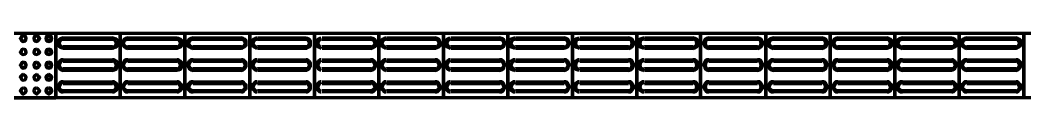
# Model space of a CAD drawing. Header units: millimetres. Extents: x 2273 to 2522, y 1034 to 1187.
# Drawn here: x 2284.449 to 2288.345, y 1105.262 to 1105.512 of the extents above; entities that cross this region are included whole.
import ezdxf

# ---------------------------------------------------------------- set-up
doc = ezdxf.new("R2010")
doc.units = ezdxf.units.MM
doc.layers.add('LAYER8', color=8, linetype='Continuous')
doc.layers.add('PAREDES', color=4, linetype='Continuous', lineweight=100)

# ---------------------------------------------------------------- blocks, each defined once
blk = doc.blocks.new('VBCX')
at = {"layer": 'PAREDES', "color": 30, "linetype": 'Continuous'}
for points in [[(71.6505, 142.0775), (71.9005, 142.0775), (71.9005, 141.8275), (71.6505, 141.8275), (71.6505, 142.0775)], [(71.774, 142.0686), (71.7681, 142.0657), (71.7623, 142.0569), (71.7681, 142.048), (71.774, 142.0451), (71.7828, 142.048), (71.7858, 142.0569), (71.7828, 142.0657), (71.774, 142.0686)], [(71.774, 142.0657), (71.7681, 142.0627), (71.7652, 142.0569), (71.7681, 142.048), (71.774, 142.048), (71.7828, 142.048), (71.7858, 142.0569), (71.7828, 142.0627), (71.774, 142.0657)], [(71.827, 142.0686), (71.8181, 142.0657), (71.8152, 142.0569), (71.8181, 142.048), (71.827, 142.0451), (71.8328, 142.048), (71.8387, 142.0569), (71.8328, 142.0657), (71.827, 142.0686)], [(71.827, 142.0657), (71.8181, 142.0627), (71.8152, 142.0569), (71.8181, 142.048), (71.827, 142.048), (71.8328, 142.048), (71.8358, 142.0569), (71.8328, 142.0627), (71.827, 142.0657)], [(71.874, 142.0686), (71.8652, 142.0657), (71.8623, 142.0569), (71.8652, 142.048), (71.874, 142.0451), (71.8828, 142.048), (71.8858, 142.0569), (71.8828, 142.0657), (71.874, 142.0686)], [(71.874, 142.0657), (71.8681, 142.0627), (71.8652, 142.0569), (71.8681, 142.048), (71.874, 142.048), (71.8799, 142.048), (71.8828, 142.0569), (71.8799, 142.0627), (71.874, 142.0657)], [(71.774, 142.0157), (71.7681, 142.0127), (71.7623, 142.0039), (71.7681, 141.998), (71.774, 141.9951), (71.7828, 141.998), (71.7858, 142.0039), (71.7828, 142.0127), (71.774, 142.0157)], [(71.774, 142.0157), (71.7681, 142.0127), (71.7652, 142.0039), (71.7681, 141.998), (71.774, 141.9951), (71.7828, 141.998), (71.7858, 142.0039), (71.7828, 142.0127), (71.774, 142.0157)], [(71.827, 142.0157), (71.8181, 142.0127), (71.8152, 142.0039), (71.8181, 141.998), (71.827, 141.9951), (71.8328, 141.998), (71.8358, 142.0039), (71.8328, 142.0127), (71.827, 142.0157)], [(71.827, 142.0157), (71.8181, 142.0127), (71.8152, 142.0039), (71.8181, 141.998), (71.827, 141.9951), (71.8328, 141.998), (71.8387, 142.0039), (71.8328, 142.0127), (71.827, 142.0157)], [(71.874, 142.0157), (71.8652, 142.0127), (71.8623, 142.0039), (71.8652, 141.998), (71.874, 141.9951), (71.8828, 141.998), (71.8858, 142.0039), (71.8828, 142.0127), (71.874, 142.0157)], [(71.874, 142.0157), (71.8681, 142.0127), (71.8652, 142.0039), (71.8681, 141.998), (71.874, 141.9951), (71.8799, 141.998), (71.8828, 142.0039), (71.8799, 142.0127), (71.874, 142.0157)], [(71.774, 141.9657), (71.7681, 141.9627), (71.7623, 141.9539), (71.7681, 141.9451), (71.774, 141.9422), (71.7828, 141.9451), (71.7858, 141.9539), (71.7828, 141.9627), (71.774, 141.9657)], [(71.774, 141.9627), (71.7681, 141.9598), (71.7652, 141.9539), (71.7681, 141.948), (71.774, 141.9451), (71.7828, 141.948), (71.7858, 141.9539), (71.7828, 141.9598), (71.774, 141.9627)], [(71.827, 141.9657), (71.8181, 141.9627), (71.8152, 141.9539), (71.8181, 141.9451), (71.827, 141.9422), (71.8328, 141.9451), (71.8387, 141.9539), (71.8328, 141.9627), (71.827, 141.9657)], [(71.827, 141.9627), (71.8181, 141.9598), (71.8152, 141.9539), (71.8181, 141.948), (71.827, 141.9451), (71.8328, 141.948), (71.8358, 141.9539), (71.8328, 141.9598), (71.827, 141.9627)], [(71.874, 141.9657), (71.8652, 141.9627), (71.8623, 141.9539), (71.8652, 141.9451), (71.874, 141.9422), (71.8828, 141.9451), (71.8858, 141.9539), (71.8828, 141.9627), (71.874, 141.9657)], [(71.874, 141.9627), (71.8681, 141.9598), (71.8652, 141.9539), (71.8681, 141.948), (71.874, 141.9451), (71.8799, 141.948), (71.8828, 141.9539), (71.8799, 141.9598), (71.874, 141.9627)], [(71.774, 141.9186), (71.7681, 141.9127), (71.7623, 141.9069), (71.7681, 141.898), (71.774, 141.8951), (71.7828, 141.898), (71.7858, 141.9069), (71.7828, 141.9127), (71.774, 141.9186)], [(71.827, 141.9186), (71.8181, 141.9127), (71.8152, 141.9069), (71.8181, 141.898), (71.827, 141.8951), (71.8328, 141.898), (71.8387, 141.9069), (71.8328, 141.9127), (71.827, 141.9186)], [(71.874, 141.9186), (71.8652, 141.9127), (71.8623, 141.9069), (71.8652, 141.898), (71.874, 141.8951), (71.8828, 141.898), (71.8858, 141.9069), (71.8828, 141.9127), (71.874, 141.9186)], [(71.774, 141.9157), (71.7681, 141.9127), (71.7652, 141.9069), (71.7681, 141.898), (71.774, 141.8951), (71.7828, 141.898), (71.7858, 141.9069), (71.7828, 141.9127), (71.774, 141.9157)], [(71.827, 141.9157), (71.8181, 141.9127), (71.8152, 141.9069), (71.8181, 141.898), (71.827, 141.8951), (71.8328, 141.898), (71.8358, 141.9069), (71.8328, 141.9127), (71.827, 141.9157)], [(71.874, 141.9157), (71.8681, 141.9127), (71.8652, 141.9069), (71.8681, 141.898), (71.874, 141.8951), (71.8799, 141.898), (71.8828, 141.9069), (71.8799, 141.9127), (71.874, 141.9157)], [(71.774, 141.8657), (71.7681, 141.8627), (71.7623, 141.8539), (71.7681, 141.848), (71.774, 141.8422), (71.7828, 141.848), (71.7858, 141.8539), (71.7828, 141.8627), (71.774, 141.8657)], [(71.774, 141.8657), (71.7681, 141.8627), (71.7652, 141.8539), (71.7681, 141.848), (71.774, 141.8451), (71.7828, 141.848), (71.7858, 141.8539), (71.7828, 141.8627), (71.774, 141.8657)], [(71.827, 141.8657), (71.8181, 141.8627), (71.8152, 141.8539), (71.8181, 141.848), (71.827, 141.8451), (71.8328, 141.848), (71.8358, 141.8539), (71.8328, 141.8627), (71.827, 141.8657)], [(71.827, 141.8657), (71.8181, 141.8627), (71.8152, 141.8539), (71.8181, 141.848), (71.827, 141.8422), (71.8328, 141.848), (71.8387, 141.8539), (71.8328, 141.8627), (71.827, 141.8657)], [(71.874, 141.8657), (71.8652, 141.8627), (71.8623, 141.8539), (71.8652, 141.848), (71.874, 141.8422), (71.8828, 141.848), (71.8858, 141.8539), (71.8828, 141.8627), (71.874, 141.8657)], [(71.874, 141.8657), (71.8681, 141.8627), (71.8652, 141.8539), (71.8681, 141.848), (71.874, 141.8451), (71.8799, 141.848), (71.8828, 141.8539), (71.8799, 141.8627), (71.874, 141.8657)], [(71.6505, 141.8275), (71.9005, 141.8275)]]:
    blk.add_lwpolyline(points, dxfattribs=at)
at = {"layer": 'PAREDES', "color": 160, "linetype": 'Continuous'}
for points in [[(72.1505, 141.8275), (71.9005, 141.8275), (71.9005, 142.0775), (72.1505, 142.0775), (72.1505, 141.8275)], [(72.4005, 141.8275), (72.1505, 141.8275), (72.1505, 142.0775), (72.4005, 142.0775), (72.4005, 141.8275)], [(72.6534, 141.8275), (72.4005, 141.8275), (72.4005, 142.0775), (72.6534, 142.0775), (72.6534, 141.8275)], [(72.9034, 141.8275), (72.6534, 141.8275), (72.6534, 142.0775), (72.9034, 142.0775), (72.9034, 141.8275)], [(73.1534, 141.8275), (72.9034, 141.8275), (72.9034, 142.0775), (73.1534, 142.0775), (73.1534, 141.8275)], [(73.4034, 141.8275), (73.1534, 141.8275), (73.1534, 142.0775), (73.4034, 142.0775), (73.4034, 141.8275)], [(73.6534, 141.8275), (73.4034, 141.8275), (73.4034, 142.0775), (73.6534, 142.0775), (73.6534, 141.8275)], [(73.9034, 141.8275), (73.6534, 141.8275), (73.6534, 142.0775), (73.9034, 142.0775), (73.9034, 141.8275)], [(74.1534, 141.8275), (73.9034, 141.8275), (73.9034, 142.0775), (74.1534, 142.0775), (74.1534, 141.8275)], [(74.4005, 141.8275), (74.1534, 141.8275), (74.1534, 142.0775), (74.4005, 142.0775), (74.4005, 141.8275)], [(74.6534, 141.8275), (74.4005, 141.8275), (74.4005, 142.0775), (74.6534, 142.0775), (74.6534, 141.8275)], [(74.9034, 141.8275), (74.6534, 141.8275), (74.6534, 142.0775), (74.9034, 142.0775), (74.9034, 141.8275)], [(75.1534, 141.8275), (74.9034, 141.8275), (74.9034, 142.0775), (75.1534, 142.0775), (75.1534, 141.8275)], [(75.4034, 141.8275), (75.1534, 141.8275), (75.1534, 142.0775), (75.4034, 142.0775), (75.4034, 141.8275)], [(75.6534, 141.8275), (75.4034, 141.8275), (75.4034, 142.0775), (75.6534, 142.0775), (75.6534, 141.8275)], [(75.9034, 141.8275), (75.6534, 141.8275), (75.6534, 142.0775), (75.9034, 142.0775), (75.9034, 141.8275)], [(71.9299, 142.0598), (71.9211, 142.0569), (71.9152, 142.0539), (71.9123, 142.048), (71.9093, 142.0392), (71.9123, 142.0304), (71.9152, 142.0245), (71.9211, 142.0216), (71.9299, 142.0186)], [(71.9299, 142.0539), (71.9181, 142.051), (71.9123, 142.0392), (71.9181, 142.0275), (71.9299, 142.0245)], [(71.9299, 142.0598), (72.1211, 142.0598)], [(71.9299, 142.0539), (72.1211, 142.0539)], [(72.1211, 142.0186), (72.127, 142.0216), (72.1358, 142.0245), (72.1387, 142.0304), (72.1417, 142.0392), (72.1387, 142.048), (72.1358, 142.0539), (72.127, 142.0569), (72.1211, 142.0598)], [(72.1211, 142.0245), (72.1328, 142.0275), (72.1358, 142.0392), (72.1299, 142.051), (72.1211, 142.0539)], [(72.1799, 142.0598), (72.1711, 142.0569), (72.1652, 142.0539), (72.1623, 142.048), (72.1593, 142.0392), (72.1623, 142.0304), (72.1652, 142.0245), (72.1711, 142.0216), (72.1799, 142.0186)], [(72.1799, 142.0539), (72.1681, 142.051), (72.1623, 142.0392), (72.1681, 142.0275), (72.1799, 142.0245)], [(72.1799, 142.0598), (72.3711, 142.0598)], [(72.1799, 142.0539), (72.3711, 142.0539)], [(72.3711, 142.0186), (72.377, 142.0216), (72.3858, 142.0245), (72.3887, 142.0304), (72.3887, 142.0392), (72.3887, 142.048), (72.3828, 142.0539), (72.377, 142.0569), (72.3711, 142.0598)], [(72.3711, 142.0245), (72.3799, 142.0275), (72.3858, 142.0392), (72.3799, 142.051), (72.3711, 142.0539)], [(72.4328, 142.0598), (72.424, 142.0569), (72.4181, 142.0539), (72.4123, 142.048), (72.4123, 142.0392), (72.4123, 142.0304), (72.4181, 142.0245), (72.424, 142.0216), (72.4328, 142.0186)], [(72.4328, 142.0539), (72.4211, 142.051), (72.4152, 142.0392), (72.4211, 142.0275), (72.4328, 142.0245)], [(72.4328, 142.0598), (72.6211, 142.0598)], [(72.4328, 142.0539), (72.6211, 142.0539)], [(72.6211, 142.0186), (72.627, 142.0216), (72.6328, 142.0245), (72.6387, 142.0304), (72.6387, 142.0392), (72.6387, 142.048), (72.6328, 142.0539), (72.627, 142.0569), (72.6211, 142.0598)], [(72.6211, 142.0245), (72.6299, 142.0275), (72.6358, 142.0392), (72.6299, 142.051), (72.6211, 142.0539)], [(72.6799, 142.0598), (72.674, 142.0569), (72.6681, 142.0539), (72.6623, 142.048), (72.6623, 142.0392), (72.6623, 142.0304), (72.6681, 142.0245), (72.674, 142.0216), (72.6799, 142.0186)], [(72.6799, 142.0539), (72.6711, 142.051), (72.6652, 142.0392), (72.6711, 142.0275), (72.6799, 142.0245)], [(72.6828, 142.0598), (72.8711, 142.0598)], [(72.6828, 142.0539), (72.8711, 142.0539)], [(72.8711, 142.0186), (72.877, 142.0216), (72.8828, 142.0245), (72.8887, 142.0304), (72.8887, 142.0392), (72.8887, 142.048), (72.8828, 142.0539), (72.877, 142.0569), (72.8711, 142.0598)], [(72.8711, 142.0245), (72.8799, 142.0275), (72.8858, 142.0392), (72.8799, 142.051), (72.8711, 142.0539)], [(72.9299, 142.0598), (72.924, 142.0569), (72.9181, 142.0539), (72.9123, 142.048), (72.9123, 142.0392), (72.9123, 142.0304), (72.9181, 142.0245), (72.924, 142.0216), (72.9299, 142.0186)], [(72.9299, 142.0539), (72.9211, 142.051), (72.9152, 142.0392), (72.9211, 142.0275), (72.9299, 142.0245)], [(72.9328, 142.0598), (73.124, 142.0598)], [(72.9328, 142.0539), (73.124, 142.0539)], [(73.1211, 142.0186), (73.1299, 142.0216), (73.1358, 142.0245), (73.1417, 142.0304), (73.1417, 142.0392), (73.1417, 142.048), (73.1358, 142.0539), (73.1299, 142.0569), (73.1211, 142.0598)], [(73.1211, 142.0245), (73.1328, 142.0275), (73.1387, 142.0392), (73.1328, 142.051), (73.1211, 142.0539)], [(73.1799, 142.0598), (73.174, 142.0569), (73.1681, 142.0539), (73.1623, 142.048), (73.1623, 142.0392), (73.1623, 142.0304), (73.1681, 142.0245), (73.174, 142.0216), (73.1799, 142.0186)], [(73.1799, 142.0539), (73.1711, 142.051), (73.1652, 142.0392), (73.1711, 142.0275), (73.1799, 142.0245)], [(73.1828, 142.0598), (73.374, 142.0598)], [(73.1828, 142.0539), (73.374, 142.0539)], [(73.3711, 142.0186), (73.3799, 142.0216), (73.3858, 142.0245), (73.3917, 142.0304), (73.3917, 142.0392), (73.3887, 142.048), (73.3858, 142.0539), (73.3799, 142.0569), (73.3711, 142.0598)], [(73.3711, 142.0245), (73.3828, 142.0275), (73.3887, 142.0392), (73.3828, 142.051), (73.3711, 142.0539)], [(73.4299, 142.0598), (73.424, 142.0569), (73.4181, 142.0539), (73.4123, 142.048), (73.4123, 142.0392), (73.4123, 142.0304), (73.4181, 142.0245), (73.424, 142.0216), (73.4299, 142.0186)], [(73.4299, 142.0539), (73.4211, 142.051), (73.4152, 142.0392), (73.4211, 142.0275), (73.4299, 142.0245)], [(73.4328, 142.0598), (73.624, 142.0598)], [(73.4328, 142.0539), (73.624, 142.0539)], [(73.6211, 142.0186), (73.6299, 142.0216), (73.6358, 142.0245), (73.6387, 142.0304), (73.6417, 142.0392), (73.6387, 142.048), (73.6358, 142.0539), (73.6299, 142.0569), (73.6211, 142.0598)], [(73.6211, 142.0245), (73.6328, 142.0275), (73.6387, 142.0392), (73.6328, 142.051), (73.6211, 142.0539)], [(73.6799, 142.0598), (73.674, 142.0569), (73.6652, 142.0539), (73.6623, 142.048), (73.6593, 142.0392), (73.6623, 142.0304), (73.6652, 142.0245), (73.674, 142.0216), (73.6799, 142.0186)], [(73.6799, 142.0539), (73.6711, 142.051), (73.6652, 142.0392), (73.6711, 142.0275), (73.6799, 142.0245)], [(73.6828, 142.0598), (73.8711, 142.0598)], [(73.6828, 142.0539), (73.8711, 142.0539)], [(73.8711, 142.0186), (73.8799, 142.0216), (73.8858, 142.0245), (73.8887, 142.0304), (73.8917, 142.0392), (73.8887, 142.048), (73.8858, 142.0539), (73.8799, 142.0569), (73.8711, 142.0598)], [(73.8711, 142.0245), (73.8828, 142.0275), (73.8887, 142.0392), (73.8828, 142.051), (73.8711, 142.0539)], [(73.9299, 142.0598), (73.924, 142.0569), (73.9152, 142.0539), (73.9123, 142.048), (73.9093, 142.0392), (73.9123, 142.0304), (73.9152, 142.0245), (73.924, 142.0216), (73.9299, 142.0186)], [(73.9299, 142.0539), (73.9181, 142.051), (73.9152, 142.0392), (73.9181, 142.0275), (73.9299, 142.0245)], [(73.9328, 142.0598), (74.1211, 142.0598)], [(73.9328, 142.0539), (74.1211, 142.0539)], [(74.1211, 142.0186), (74.1299, 142.0216), (74.1358, 142.0245), (74.1387, 142.0304), (74.1417, 142.0392), (74.1387, 142.048), (74.1358, 142.0539), (74.1299, 142.0569), (74.1211, 142.0598)], [(74.1211, 142.0245), (74.1328, 142.0275), (74.1358, 142.0392), (74.1328, 142.051), (74.1211, 142.0539)], [(74.1799, 142.0598), (74.174, 142.0569), (74.1652, 142.0539), (74.1623, 142.048), (74.1593, 142.0392), (74.1623, 142.0304), (74.1652, 142.0245), (74.174, 142.0216), (74.1799, 142.0186)], [(74.1799, 142.0539), (74.1681, 142.051), (74.1652, 142.0392), (74.1681, 142.0275), (74.1799, 142.0245)], [(74.1828, 142.0598), (74.3711, 142.0598)], [(74.1828, 142.0539), (74.3711, 142.0539)], [(74.3711, 142.0186), (74.3799, 142.0216), (74.3858, 142.0245), (74.3887, 142.0304), (74.3917, 142.0392), (74.3887, 142.048), (74.3858, 142.0539), (74.3799, 142.0569), (74.3711, 142.0598)], [(74.3711, 142.0245), (74.3828, 142.0275), (74.3858, 142.0392), (74.3828, 142.051), (74.3711, 142.0539)], [(74.4328, 142.0598), (74.424, 142.0569), (74.4181, 142.0539), (74.4152, 142.048), (74.4123, 142.0392), (74.4152, 142.0304), (74.4181, 142.0245), (74.424, 142.0216), (74.4328, 142.0186)], [(74.4328, 142.0539), (74.4211, 142.051), (74.4181, 142.0392), (74.4211, 142.0275), (74.4328, 142.0245)], [(74.4328, 142.0598), (74.6211, 142.0598)], [(74.4328, 142.0539), (74.6211, 142.0539)], [(74.6211, 142.0186), (74.6299, 142.0216), (74.6358, 142.0245), (74.6387, 142.0304), (74.6417, 142.0392), (74.6387, 142.048), (74.6358, 142.0539), (74.6299, 142.0569), (74.6211, 142.0598)], [(74.6211, 142.0245), (74.6328, 142.0275), (74.6358, 142.0392), (74.6328, 142.051), (74.6211, 142.0539)], [(74.6828, 142.0598), (74.674, 142.0569), (74.6681, 142.0539), (74.6652, 142.048), (74.6623, 142.0392), (74.6652, 142.0304), (74.6681, 142.0245), (74.674, 142.0216), (74.6828, 142.0186)], [(74.6828, 142.0539), (74.6711, 142.051), (74.6652, 142.0392), (74.6711, 142.0275), (74.6828, 142.0245)], [(74.6828, 142.0598), (74.8711, 142.0598)], [(74.6828, 142.0539), (74.8711, 142.0539)], [(74.8711, 142.0186), (74.8799, 142.0216), (74.8858, 142.0245), (74.8887, 142.0304), (74.8917, 142.0392), (74.8887, 142.048), (74.8858, 142.0539), (74.8799, 142.0569), (74.8711, 142.0598)], [(74.8711, 142.0245), (74.8828, 142.0275), (74.8858, 142.0392), (74.8828, 142.051), (74.8711, 142.0539)], [(74.9328, 142.0598), (74.924, 142.0569), (74.9181, 142.0539), (74.9152, 142.048), (74.9123, 142.0392), (74.9152, 142.0304), (74.9181, 142.0245), (74.924, 142.0216), (74.9328, 142.0186)], [(74.9328, 142.0539), (74.9211, 142.051), (74.9152, 142.0392), (74.9211, 142.0275), (74.9328, 142.0245)], [(74.9328, 142.0598), (75.124, 142.0598)], [(74.9328, 142.0539), (75.124, 142.0539)], [(75.124, 142.0186), (75.1299, 142.0216), (75.1387, 142.0245), (75.1417, 142.0304), (75.1417, 142.0392), (75.1417, 142.048), (75.1358, 142.0539), (75.1299, 142.0569), (75.124, 142.0598)], [(75.124, 142.0245), (75.1328, 142.0275), (75.1387, 142.0392), (75.1328, 142.051), (75.124, 142.0539)], [(75.1828, 142.0598), (75.174, 142.0569), (75.1681, 142.0539), (75.1623, 142.048), (75.1623, 142.0392), (75.1623, 142.0304), (75.1681, 142.0245), (75.174, 142.0216), (75.1828, 142.0186)], [(75.1828, 142.0539), (75.1711, 142.051), (75.1652, 142.0392), (75.1711, 142.0275), (75.1828, 142.0245)], [(75.1828, 142.0598), (75.374, 142.0598)], [(75.1828, 142.0539), (75.374, 142.0539)], [(75.374, 142.0186), (75.3799, 142.0216), (75.3858, 142.0245), (75.3917, 142.0304), (75.3917, 142.0392), (75.3917, 142.048), (75.3858, 142.0539), (75.3799, 142.0569), (75.374, 142.0598)], [(75.374, 142.0245), (75.3828, 142.0275), (75.3887, 142.0392), (75.3828, 142.051), (75.374, 142.0539)], [(75.4328, 142.0598), (75.424, 142.0569), (75.4181, 142.0539), (75.4123, 142.048), (75.4123, 142.0392), (75.4123, 142.0304), (75.4181, 142.0245), (75.424, 142.0216), (75.4328, 142.0186)], [(75.4328, 142.0539), (75.4211, 142.051), (75.4152, 142.0392), (75.4211, 142.0275), (75.4328, 142.0245)], [(75.4328, 142.0598), (75.624, 142.0598)], [(75.4328, 142.0539), (75.624, 142.0539)], [(75.624, 142.0186), (75.6299, 142.0216), (75.6358, 142.0245), (75.6417, 142.0304), (75.6417, 142.0392), (75.6417, 142.048), (75.6358, 142.0539), (75.6299, 142.0569), (75.624, 142.0598)], [(75.624, 142.0245), (75.6328, 142.0275), (75.6387, 142.0392), (75.6328, 142.051), (75.624, 142.0539)], [(72.1211, 142.0245), (71.9299, 142.0245)], [(72.1211, 142.0186), (71.9299, 142.0186)], [(72.3711, 142.0245), (72.1799, 142.0245)], [(72.3711, 142.0186), (72.1799, 142.0186)], [(72.6211, 142.0245), (72.4328, 142.0245)], [(72.6211, 142.0186), (72.4328, 142.0186)], [(72.874, 142.0245), (72.6828, 142.0245)], [(72.874, 142.0186), (72.6828, 142.0186)], [(73.124, 142.0245), (72.9328, 142.0245)], [(73.124, 142.0186), (72.9328, 142.0186)], [(73.374, 142.0245), (73.1828, 142.0245)], [(73.374, 142.0186), (73.1828, 142.0186)], [(73.624, 142.0245), (73.4328, 142.0245)], [(73.624, 142.0186), (73.4328, 142.0186)], [(73.8711, 142.0245), (73.6828, 142.0245)], [(73.8711, 142.0186), (73.6828, 142.0186)], [(74.1211, 142.0245), (73.9328, 142.0245)], [(74.1211, 142.0186), (73.9328, 142.0186)], [(74.3711, 142.0245), (74.1828, 142.0245)], [(74.3711, 142.0186), (74.1828, 142.0186)], [(74.6211, 142.0245), (74.4328, 142.0245)], [(74.6211, 142.0186), (74.4328, 142.0186)], [(74.874, 142.0245), (74.6828, 142.0245)], [(74.874, 142.0186), (74.6828, 142.0186)], [(75.124, 142.0245), (74.9328, 142.0245)], [(75.124, 142.0186), (74.9328, 142.0186)], [(75.374, 142.0245), (75.1828, 142.0245)], [(75.374, 142.0186), (75.1828, 142.0186)], [(75.624, 142.0245), (75.4328, 142.0245)], [(75.624, 142.0186), (75.4328, 142.0186)], [(71.9299, 141.9745), (71.9211, 141.9745), (71.9152, 141.9686), (71.9123, 141.9627), (71.9093, 141.9539), (71.9123, 141.948), (71.9152, 141.9392), (71.9211, 141.9363), (71.9299, 141.9333)], [(71.9299, 141.9716), (71.9181, 141.9657), (71.9123, 141.9539), (71.9181, 141.9422), (71.9299, 141.9392)], [(71.9299, 141.9745), (72.1211, 141.9745)], [(71.9299, 141.9686), (72.1211, 141.9686)], [(72.1211, 141.9333), (72.127, 141.9363), (72.1358, 141.9392), (72.1387, 141.948), (72.1417, 141.9539), (72.1387, 141.9627), (72.1358, 141.9686), (72.127, 141.9745), (72.1211, 141.9745)], [(72.1211, 141.9392), (72.1328, 141.9422), (72.1358, 141.9539), (72.1299, 141.9657), (72.1211, 141.9716)], [(72.1799, 141.9745), (72.1711, 141.9745), (72.1652, 141.9686), (72.1623, 141.9627), (72.1593, 141.9539), (72.1623, 141.948), (72.1652, 141.9392), (72.1711, 141.9363), (72.1799, 141.9333)], [(72.1799, 141.9716), (72.1681, 141.9657), (72.1623, 141.9539), (72.1681, 141.9422), (72.1799, 141.9392)], [(72.1799, 141.9745), (72.3711, 141.9745)], [(72.1799, 141.9686), (72.3711, 141.9686)], [(72.3711, 141.9333), (72.377, 141.9363), (72.3858, 141.9392), (72.3887, 141.948), (72.3887, 141.9539), (72.3887, 141.9627), (72.3828, 141.9686), (72.377, 141.9745), (72.3711, 141.9745)], [(72.3711, 141.9392), (72.3799, 141.9422), (72.3858, 141.9539), (72.3799, 141.9657), (72.3711, 141.9716)], [(72.4328, 141.9745), (72.424, 141.9745), (72.4181, 141.9686), (72.4123, 141.9627), (72.4123, 141.9539), (72.4123, 141.948), (72.4181, 141.9392), (72.424, 141.9363), (72.4328, 141.9333)], [(72.4328, 141.9716), (72.4211, 141.9657), (72.4152, 141.9539), (72.4211, 141.9422), (72.4328, 141.9392)], [(72.4328, 141.9745), (72.6211, 141.9745)], [(72.4328, 141.9686), (72.6211, 141.9686)], [(72.6211, 141.9333), (72.627, 141.9363), (72.6328, 141.9392), (72.6387, 141.948), (72.6387, 141.9539), (72.6387, 141.9627), (72.6328, 141.9686), (72.627, 141.9745), (72.6211, 141.9745)], [(72.6211, 141.9392), (72.6299, 141.9422), (72.6358, 141.9539), (72.6299, 141.9657), (72.6211, 141.9716)], [(72.6799, 141.9745), (72.674, 141.9745), (72.6681, 141.9686), (72.6623, 141.9627), (72.6623, 141.9539), (72.6623, 141.948), (72.6681, 141.9392), (72.674, 141.9363), (72.6799, 141.9333)], [(72.6799, 141.9716), (72.6711, 141.9657), (72.6652, 141.9539), (72.6711, 141.9422), (72.6799, 141.9392)], [(72.6828, 141.9745), (72.8711, 141.9745)], [(72.6828, 141.9686), (72.8711, 141.9686)], [(72.8711, 141.9333), (72.877, 141.9363), (72.8828, 141.9392), (72.8887, 141.948), (72.8887, 141.9539), (72.8887, 141.9627), (72.8828, 141.9686), (72.877, 141.9745), (72.8711, 141.9745)], [(72.8711, 141.9392), (72.8799, 141.9422), (72.8858, 141.9539), (72.8799, 141.9657), (72.8711, 141.9716)], [(72.9299, 141.9745), (72.924, 141.9745), (72.9181, 141.9686), (72.9123, 141.9627), (72.9123, 141.9539), (72.9123, 141.948), (72.9181, 141.9392), (72.924, 141.9363), (72.9299, 141.9333)], [(72.9299, 141.9716), (72.9211, 141.9657), (72.9152, 141.9539), (72.9211, 141.9422), (72.9299, 141.9392)], [(72.9328, 141.9745), (73.124, 141.9745)], [(72.9328, 141.9686), (73.124, 141.9686)], [(73.1211, 141.9333), (73.1299, 141.9363), (73.1358, 141.9392), (73.1417, 141.948), (73.1417, 141.9539), (73.1417, 141.9627), (73.1358, 141.9686), (73.1299, 141.9745), (73.1211, 141.9745)], [(73.1211, 141.9392), (73.1328, 141.9422), (73.1387, 141.9539), (73.1328, 141.9657), (73.1211, 141.9716)], [(73.1799, 141.9745), (73.174, 141.9745), (73.1681, 141.9686), (73.1623, 141.9627), (73.1623, 141.9539), (73.1623, 141.948), (73.1681, 141.9392), (73.174, 141.9363), (73.1799, 141.9333)], [(73.1799, 141.9716), (73.1711, 141.9657), (73.1652, 141.9539), (73.1711, 141.9422), (73.1799, 141.9392)], [(73.1828, 141.9745), (73.374, 141.9745)], [(73.1828, 141.9686), (73.374, 141.9686)], [(73.3711, 141.9333), (73.3799, 141.9363), (73.3858, 141.9392), (73.3917, 141.948), (73.3917, 141.9539), (73.3887, 141.9627), (73.3858, 141.9686), (73.3799, 141.9745), (73.3711, 141.9745)], [(73.3711, 141.9392), (73.3828, 141.9422), (73.3887, 141.9539), (73.3828, 141.9657), (73.3711, 141.9716)], [(73.4299, 141.9745), (73.424, 141.9745), (73.4181, 141.9686), (73.4123, 141.9627), (73.4123, 141.9539), (73.4123, 141.948), (73.4181, 141.9392), (73.424, 141.9363), (73.4299, 141.9333)], [(73.4299, 141.9716), (73.4211, 141.9657), (73.4152, 141.9539), (73.4211, 141.9422), (73.4299, 141.9392)], [(73.4328, 141.9745), (73.624, 141.9745)], [(73.4328, 141.9686), (73.624, 141.9686)], [(73.6211, 141.9333), (73.6299, 141.9363), (73.6358, 141.9392), (73.6387, 141.948), (73.6417, 141.9539), (73.6387, 141.9627), (73.6358, 141.9686), (73.6299, 141.9745), (73.6211, 141.9745)], [(73.6211, 141.9392), (73.6328, 141.9422), (73.6387, 141.9539), (73.6328, 141.9657), (73.6211, 141.9716)], [(73.6799, 141.9745), (73.674, 141.9745), (73.6652, 141.9686), (73.6623, 141.9627), (73.6593, 141.9539), (73.6623, 141.948), (73.6652, 141.9392), (73.674, 141.9363), (73.6799, 141.9333)], [(73.6799, 141.9716), (73.6711, 141.9657), (73.6652, 141.9539), (73.6711, 141.9422), (73.6799, 141.9392)], [(73.6828, 141.9745), (73.8711, 141.9745)], [(73.6828, 141.9686), (73.8711, 141.9686)], [(73.8711, 141.9333), (73.8799, 141.9363), (73.8858, 141.9392), (73.8887, 141.948), (73.8917, 141.9539), (73.8887, 141.9627), (73.8858, 141.9686), (73.8799, 141.9745), (73.8711, 141.9745)], [(73.8711, 141.9392), (73.8828, 141.9422), (73.8887, 141.9539), (73.8828, 141.9657), (73.8711, 141.9716)], [(73.9299, 141.9745), (73.924, 141.9745), (73.9152, 141.9686), (73.9123, 141.9627), (73.9093, 141.9539), (73.9123, 141.948), (73.9152, 141.9392), (73.924, 141.9363), (73.9299, 141.9333)], [(73.9299, 141.9716), (73.9181, 141.9657), (73.9152, 141.9539), (73.9181, 141.9422), (73.9299, 141.9392)], [(73.9328, 141.9745), (74.1211, 141.9745)], [(73.9328, 141.9686), (74.1211, 141.9686)], [(74.1211, 141.9333), (74.1299, 141.9363), (74.1358, 141.9392), (74.1387, 141.948), (74.1417, 141.9539), (74.1387, 141.9627), (74.1358, 141.9686), (74.1299, 141.9745), (74.1211, 141.9745)], [(74.1211, 141.9392), (74.1328, 141.9422), (74.1358, 141.9539), (74.1328, 141.9657), (74.1211, 141.9716)], [(74.1799, 141.9745), (74.174, 141.9745), (74.1652, 141.9686), (74.1623, 141.9627), (74.1593, 141.9539), (74.1623, 141.948), (74.1652, 141.9392), (74.174, 141.9363), (74.1799, 141.9333)], [(74.1799, 141.9716), (74.1681, 141.9657), (74.1652, 141.9539), (74.1681, 141.9422), (74.1799, 141.9392)], [(74.1828, 141.9745), (74.3711, 141.9745)], [(74.1828, 141.9686), (74.3711, 141.9686)], [(74.3711, 141.9333), (74.3799, 141.9363), (74.3858, 141.9392), (74.3887, 141.948), (74.3917, 141.9539), (74.3887, 141.9627), (74.3858, 141.9686), (74.3799, 141.9745), (74.3711, 141.9745)], [(74.3711, 141.9392), (74.3828, 141.9422), (74.3858, 141.9539), (74.3828, 141.9657), (74.3711, 141.9716)], [(74.4328, 141.9745), (74.424, 141.9745), (74.4181, 141.9686), (74.4152, 141.9627), (74.4123, 141.9539), (74.4152, 141.948), (74.4181, 141.9392), (74.424, 141.9363), (74.4328, 141.9333)], [(74.4328, 141.9716), (74.4211, 141.9657), (74.4181, 141.9539), (74.4211, 141.9422), (74.4328, 141.9392)], [(74.4328, 141.9745), (74.6211, 141.9745)], [(74.4328, 141.9686), (74.6211, 141.9686)], [(74.6211, 141.9333), (74.6299, 141.9363), (74.6358, 141.9392), (74.6387, 141.948), (74.6417, 141.9539), (74.6387, 141.9627), (74.6358, 141.9686), (74.6299, 141.9745), (74.6211, 141.9745)], [(74.6211, 141.9392), (74.6328, 141.9422), (74.6358, 141.9539), (74.6328, 141.9657), (74.6211, 141.9716)], [(74.6828, 141.9745), (74.674, 141.9745), (74.6681, 141.9686), (74.6652, 141.9627), (74.6623, 141.9539), (74.6652, 141.948), (74.6681, 141.9392), (74.674, 141.9363), (74.6828, 141.9333)], [(74.6828, 141.9716), (74.6711, 141.9657), (74.6652, 141.9539), (74.6711, 141.9422), (74.6828, 141.9392)], [(74.6828, 141.9745), (74.8711, 141.9745)], [(74.6828, 141.9686), (74.8711, 141.9686)], [(74.8711, 141.9333), (74.8799, 141.9363), (74.8858, 141.9392), (74.8887, 141.948), (74.8917, 141.9539), (74.8887, 141.9627), (74.8858, 141.9686), (74.8799, 141.9745), (74.8711, 141.9745)], [(74.8711, 141.9392), (74.8828, 141.9422), (74.8858, 141.9539), (74.8828, 141.9657), (74.8711, 141.9716)], [(74.9328, 141.9745), (74.924, 141.9745), (74.9181, 141.9686), (74.9152, 141.9627), (74.9123, 141.9539), (74.9152, 141.948), (74.9181, 141.9392), (74.924, 141.9363), (74.9328, 141.9333)], [(74.9328, 141.9716), (74.9211, 141.9657), (74.9152, 141.9539), (74.9211, 141.9422), (74.9328, 141.9392)], [(74.9328, 141.9745), (75.124, 141.9745)], [(74.9328, 141.9686), (75.124, 141.9686)], [(75.124, 141.9333), (75.1299, 141.9363), (75.1387, 141.9392), (75.1417, 141.948), (75.1417, 141.9539), (75.1417, 141.9627), (75.1358, 141.9686), (75.1299, 141.9745), (75.124, 141.9745)], [(75.124, 141.9392), (75.1328, 141.9422), (75.1387, 141.9539), (75.1328, 141.9657), (75.124, 141.9716)], [(75.1828, 141.9745), (75.174, 141.9745), (75.1681, 141.9686), (75.1623, 141.9627), (75.1623, 141.9539), (75.1623, 141.948), (75.1681, 141.9392), (75.174, 141.9363), (75.1828, 141.9333)], [(75.1828, 141.9716), (75.1711, 141.9657), (75.1652, 141.9539), (75.1711, 141.9422), (75.1828, 141.9392)], [(75.1828, 141.9745), (75.374, 141.9745)], [(75.1828, 141.9686), (75.374, 141.9686)], [(75.374, 141.9333), (75.3799, 141.9363), (75.3858, 141.9392), (75.3917, 141.948), (75.3917, 141.9539), (75.3917, 141.9627), (75.3858, 141.9686), (75.3799, 141.9745), (75.374, 141.9745)], [(75.374, 141.9392), (75.3828, 141.9422), (75.3887, 141.9539), (75.3828, 141.9657), (75.374, 141.9716)], [(75.4328, 141.9745), (75.424, 141.9745), (75.4181, 141.9686), (75.4123, 141.9627), (75.4123, 141.9539), (75.4123, 141.948), (75.4181, 141.9392), (75.424, 141.9363), (75.4328, 141.9333)], [(75.4328, 141.9716), (75.4211, 141.9657), (75.4152, 141.9539), (75.4211, 141.9422), (75.4328, 141.9392)], [(75.4328, 141.9745), (75.624, 141.9745)], [(75.4328, 141.9686), (75.624, 141.9686)], [(75.624, 141.9333), (75.6299, 141.9363), (75.6358, 141.9392), (75.6417, 141.948), (75.6417, 141.9539), (75.6417, 141.9627), (75.6358, 141.9686), (75.6299, 141.9745), (75.624, 141.9745)], [(75.624, 141.9392), (75.6328, 141.9422), (75.6387, 141.9539), (75.6328, 141.9657), (75.624, 141.9716)], [(72.1211, 141.9392), (71.9299, 141.9392)], [(72.1211, 141.9333), (71.9299, 141.9333)], [(72.3711, 141.9392), (72.1799, 141.9392)], [(72.3711, 141.9333), (72.1799, 141.9333)], [(72.6211, 141.9392), (72.4328, 141.9392)], [(72.6211, 141.9333), (72.4328, 141.9333)], [(72.874, 141.9392), (72.6828, 141.9392)], [(72.874, 141.9333), (72.6828, 141.9333)], [(73.124, 141.9392), (72.9328, 141.9392)], [(73.124, 141.9333), (72.9328, 141.9333)], [(73.374, 141.9392), (73.1828, 141.9392)], [(73.374, 141.9333), (73.1828, 141.9333)], [(73.624, 141.9392), (73.4328, 141.9392)], [(73.624, 141.9333), (73.4328, 141.9333)], [(73.8711, 141.9392), (73.6828, 141.9392)], [(73.8711, 141.9333), (73.6828, 141.9333)], [(74.1211, 141.9392), (73.9328, 141.9392)], [(74.1211, 141.9333), (73.9328, 141.9333)], [(74.3711, 141.9392), (74.1828, 141.9392)], [(74.3711, 141.9333), (74.1828, 141.9333)], [(74.6211, 141.9392), (74.4328, 141.9392)], [(74.6211, 141.9333), (74.4328, 141.9333)], [(74.874, 141.9392), (74.6828, 141.9392)], [(74.874, 141.9333), (74.6828, 141.9333)], [(75.124, 141.9392), (74.9328, 141.9392)], [(75.124, 141.9333), (74.9328, 141.9333)], [(75.374, 141.9392), (75.1828, 141.9392)], [(75.374, 141.9333), (75.1828, 141.9333)], [(75.624, 141.9392), (75.4328, 141.9392)], [(75.624, 141.9333), (75.4328, 141.9333)], [(71.9299, 141.8892), (71.9211, 141.8892), (71.9152, 141.8833), (71.9123, 141.8775), (71.9093, 141.8686), (71.9123, 141.8627), (71.9152, 141.8569), (71.9211, 141.851), (71.9299, 141.851)], [(71.9299, 141.8863), (71.9181, 141.8804), (71.9123, 141.8686), (71.9181, 141.8598), (71.9299, 141.8539)], [(71.9299, 141.8892), (72.1211, 141.8892)], [(71.9299, 141.8833), (72.1211, 141.8833)], [(72.1211, 141.851), (72.127, 141.851), (72.1358, 141.8569), (72.1387, 141.8627), (72.1417, 141.8686), (72.1387, 141.8775), (72.1358, 141.8833), (72.127, 141.8892), (72.1211, 141.8892)], [(72.1211, 141.8539), (72.1328, 141.8598), (72.1358, 141.8686), (72.1299, 141.8804), (72.1211, 141.8863)], [(72.1799, 141.8892), (72.1711, 141.8892), (72.1652, 141.8833), (72.1623, 141.8775), (72.1593, 141.8686), (72.1623, 141.8627), (72.1652, 141.8569), (72.1711, 141.851), (72.1799, 141.851)], [(72.1799, 141.8863), (72.1681, 141.8804), (72.1623, 141.8686), (72.1681, 141.8598), (72.1799, 141.8539)], [(72.1799, 141.8892), (72.3711, 141.8892)], [(72.1799, 141.8833), (72.3711, 141.8833)], [(72.3711, 141.851), (72.377, 141.851), (72.3858, 141.8569), (72.3887, 141.8627), (72.3887, 141.8686), (72.3887, 141.8775), (72.3828, 141.8833), (72.377, 141.8892), (72.3711, 141.8892)], [(72.3711, 141.8539), (72.3799, 141.8598), (72.3858, 141.8686), (72.3799, 141.8804), (72.3711, 141.8863)], [(72.4328, 141.8892), (72.424, 141.8892), (72.4181, 141.8833), (72.4123, 141.8775), (72.4123, 141.8686), (72.4123, 141.8627), (72.4181, 141.8569), (72.424, 141.851), (72.4328, 141.851)], [(72.4328, 141.8863), (72.4211, 141.8804), (72.4152, 141.8686), (72.4211, 141.8598), (72.4328, 141.8539)], [(72.4328, 141.8892), (72.6211, 141.8892)], [(72.4328, 141.8833), (72.6211, 141.8833)], [(72.6211, 141.851), (72.627, 141.851), (72.6328, 141.8569), (72.6387, 141.8627), (72.6387, 141.8686), (72.6387, 141.8775), (72.6328, 141.8833), (72.627, 141.8892), (72.6211, 141.8892)], [(72.6211, 141.8539), (72.6299, 141.8598), (72.6358, 141.8686), (72.6299, 141.8804), (72.6211, 141.8863)], [(72.6799, 141.8892), (72.674, 141.8892), (72.6681, 141.8833), (72.6623, 141.8775), (72.6623, 141.8686), (72.6623, 141.8627), (72.6681, 141.8569), (72.674, 141.851), (72.6799, 141.851)], [(72.6799, 141.8863), (72.6711, 141.8804), (72.6652, 141.8686), (72.6711, 141.8598), (72.6799, 141.8539)], [(72.6828, 141.8892), (72.8711, 141.8892)], [(72.6828, 141.8833), (72.8711, 141.8833)], [(72.8711, 141.851), (72.877, 141.851), (72.8828, 141.8569), (72.8887, 141.8627), (72.8887, 141.8686), (72.8887, 141.8775), (72.8828, 141.8833), (72.877, 141.8892), (72.8711, 141.8892)], [(72.8711, 141.8539), (72.8799, 141.8598), (72.8858, 141.8686), (72.8799, 141.8804), (72.8711, 141.8863)], [(72.9299, 141.8892), (72.924, 141.8892), (72.9181, 141.8833), (72.9123, 141.8775), (72.9123, 141.8686), (72.9123, 141.8627), (72.9181, 141.8569), (72.924, 141.851), (72.9299, 141.851)], [(72.9299, 141.8863), (72.9211, 141.8804), (72.9152, 141.8686), (72.9211, 141.8598), (72.9299, 141.8539)], [(72.9328, 141.8892), (73.124, 141.8892)], [(72.9328, 141.8833), (73.124, 141.8833)], [(73.1211, 141.851), (73.1299, 141.851), (73.1358, 141.8569), (73.1417, 141.8627), (73.1417, 141.8686), (73.1417, 141.8775), (73.1358, 141.8833), (73.1299, 141.8892), (73.1211, 141.8892)], [(73.1211, 141.8539), (73.1328, 141.8598), (73.1387, 141.8686), (73.1328, 141.8804), (73.1211, 141.8863)], [(73.1799, 141.8892), (73.174, 141.8892), (73.1681, 141.8833), (73.1623, 141.8775), (73.1623, 141.8686), (73.1623, 141.8627), (73.1681, 141.8569), (73.174, 141.851), (73.1799, 141.851)], [(73.1799, 141.8863), (73.1711, 141.8804), (73.1652, 141.8686), (73.1711, 141.8598), (73.1799, 141.8539)], [(73.1828, 141.8892), (73.374, 141.8892)], [(73.1828, 141.8833), (73.374, 141.8833)], [(73.3711, 141.851), (73.3799, 141.851), (73.3858, 141.8569), (73.3917, 141.8627), (73.3917, 141.8686), (73.3887, 141.8775), (73.3858, 141.8833), (73.3799, 141.8892), (73.3711, 141.8892)], [(73.3711, 141.8539), (73.3828, 141.8598), (73.3887, 141.8686), (73.3828, 141.8804), (73.3711, 141.8863)], [(73.4299, 141.8892), (73.424, 141.8892), (73.4181, 141.8833), (73.4123, 141.8775), (73.4123, 141.8686), (73.4123, 141.8627), (73.4181, 141.8569), (73.424, 141.851), (73.4299, 141.851)], [(73.4299, 141.8863), (73.4211, 141.8804), (73.4152, 141.8686), (73.4211, 141.8598), (73.4299, 141.8539)], [(73.4328, 141.8892), (73.624, 141.8892)], [(73.4328, 141.8833), (73.624, 141.8833)], [(73.6211, 141.851), (73.6299, 141.851), (73.6358, 141.8569), (73.6387, 141.8627), (73.6417, 141.8686), (73.6387, 141.8775), (73.6358, 141.8833), (73.6299, 141.8892), (73.6211, 141.8892)], [(73.6211, 141.8539), (73.6328, 141.8598), (73.6387, 141.8686), (73.6328, 141.8804), (73.6211, 141.8863)], [(73.6799, 141.8892), (73.674, 141.8892), (73.6652, 141.8833), (73.6623, 141.8775), (73.6593, 141.8686), (73.6623, 141.8627), (73.6652, 141.8569), (73.674, 141.851), (73.6799, 141.851)], [(73.6799, 141.8863), (73.6711, 141.8804), (73.6652, 141.8686), (73.6711, 141.8598), (73.6799, 141.8539)], [(73.6828, 141.8892), (73.8711, 141.8892)], [(73.6828, 141.8833), (73.8711, 141.8833)], [(73.8711, 141.851), (73.8799, 141.851), (73.8858, 141.8569), (73.8887, 141.8627), (73.8917, 141.8686), (73.8887, 141.8775), (73.8858, 141.8833), (73.8799, 141.8892), (73.8711, 141.8892)], [(73.8711, 141.8539), (73.8828, 141.8598), (73.8887, 141.8686), (73.8828, 141.8804), (73.8711, 141.8863)], [(73.9299, 141.8892), (73.924, 141.8892), (73.9152, 141.8833), (73.9123, 141.8775), (73.9093, 141.8686), (73.9123, 141.8627), (73.9152, 141.8569), (73.924, 141.851), (73.9299, 141.851)], [(73.9299, 141.8863), (73.9181, 141.8804), (73.9152, 141.8686), (73.9181, 141.8598), (73.9299, 141.8539)], [(73.9328, 141.8892), (74.1211, 141.8892)], [(73.9328, 141.8833), (74.1211, 141.8833)], [(74.1211, 141.851), (74.1299, 141.851), (74.1358, 141.8569), (74.1387, 141.8627), (74.1417, 141.8686), (74.1387, 141.8775), (74.1358, 141.8833), (74.1299, 141.8892), (74.1211, 141.8892)], [(74.1211, 141.8539), (74.1328, 141.8598), (74.1358, 141.8686), (74.1328, 141.8804), (74.1211, 141.8863)], [(74.1799, 141.8892), (74.174, 141.8892), (74.1652, 141.8833), (74.1623, 141.8775), (74.1593, 141.8686), (74.1623, 141.8627), (74.1652, 141.8569), (74.174, 141.851), (74.1799, 141.851)], [(74.1799, 141.8863), (74.1681, 141.8804), (74.1652, 141.8686), (74.1681, 141.8598), (74.1799, 141.8539)], [(74.1828, 141.8892), (74.3711, 141.8892)], [(74.1828, 141.8833), (74.3711, 141.8833)], [(74.3711, 141.851), (74.3799, 141.851), (74.3858, 141.8569), (74.3887, 141.8627), (74.3917, 141.8686), (74.3887, 141.8775), (74.3858, 141.8833), (74.3799, 141.8892), (74.3711, 141.8892)], [(74.3711, 141.8539), (74.3828, 141.8598), (74.3858, 141.8686), (74.3828, 141.8804), (74.3711, 141.8863)], [(74.4328, 141.8892), (74.424, 141.8892), (74.4181, 141.8833), (74.4152, 141.8775), (74.4123, 141.8686), (74.4152, 141.8627), (74.4181, 141.8569), (74.424, 141.851), (74.4328, 141.851)], [(74.4328, 141.8863), (74.4211, 141.8804), (74.4181, 141.8686), (74.4211, 141.8598), (74.4328, 141.8539)], [(74.4328, 141.8892), (74.6211, 141.8892)], [(74.4328, 141.8833), (74.6211, 141.8833)], [(74.6211, 141.851), (74.6299, 141.851), (74.6358, 141.8569), (74.6387, 141.8627), (74.6417, 141.8686), (74.6387, 141.8775), (74.6358, 141.8833), (74.6299, 141.8892), (74.6211, 141.8892)], [(74.6211, 141.8539), (74.6328, 141.8598), (74.6358, 141.8686), (74.6328, 141.8804), (74.6211, 141.8863)], [(74.6828, 141.8892), (74.674, 141.8892), (74.6681, 141.8833), (74.6652, 141.8775), (74.6623, 141.8686), (74.6652, 141.8627), (74.6681, 141.8569), (74.674, 141.851), (74.6828, 141.851)], [(74.6828, 141.8863), (74.6711, 141.8804), (74.6652, 141.8686), (74.6711, 141.8598), (74.6828, 141.8539)], [(74.6828, 141.8892), (74.8711, 141.8892)], [(74.6828, 141.8833), (74.8711, 141.8833)], [(74.8711, 141.851), (74.8799, 141.851), (74.8858, 141.8569), (74.8887, 141.8627), (74.8917, 141.8686), (74.8887, 141.8775), (74.8858, 141.8833), (74.8799, 141.8892), (74.8711, 141.8892)], [(74.8711, 141.8539), (74.8828, 141.8598), (74.8858, 141.8686), (74.8828, 141.8804), (74.8711, 141.8863)], [(74.9328, 141.8892), (74.924, 141.8892), (74.9181, 141.8833), (74.9152, 141.8775), (74.9123, 141.8686), (74.9152, 141.8627), (74.9181, 141.8569), (74.924, 141.851), (74.9328, 141.851)], [(74.9328, 141.8863), (74.9211, 141.8804), (74.9152, 141.8686), (74.9211, 141.8598), (74.9328, 141.8539)], [(74.9328, 141.8892), (75.124, 141.8892)], [(74.9328, 141.8833), (75.124, 141.8833)], [(75.124, 141.851), (75.1299, 141.851), (75.1387, 141.8569), (75.1417, 141.8627), (75.1417, 141.8686), (75.1417, 141.8775), (75.1358, 141.8833), (75.1299, 141.8892), (75.124, 141.8892)], [(75.124, 141.8539), (75.1328, 141.8598), (75.1387, 141.8686), (75.1328, 141.8804), (75.124, 141.8863)], [(75.1828, 141.8892), (75.174, 141.8892), (75.1681, 141.8833), (75.1623, 141.8775), (75.1623, 141.8686), (75.1623, 141.8627), (75.1681, 141.8569), (75.174, 141.851), (75.1828, 141.851)], [(75.1828, 141.8863), (75.1711, 141.8804), (75.1652, 141.8686), (75.1711, 141.8598), (75.1828, 141.8539)], [(75.1828, 141.8892), (75.374, 141.8892)], [(75.1828, 141.8833), (75.374, 141.8833)], [(75.374, 141.851), (75.3799, 141.851), (75.3858, 141.8569), (75.3917, 141.8627), (75.3917, 141.8686), (75.3917, 141.8775), (75.3858, 141.8833), (75.3799, 141.8892), (75.374, 141.8892)], [(75.374, 141.8539), (75.3828, 141.8598), (75.3887, 141.8686), (75.3828, 141.8804), (75.374, 141.8863)], [(75.4328, 141.8892), (75.424, 141.8892), (75.4181, 141.8833), (75.4123, 141.8775), (75.4123, 141.8686), (75.4123, 141.8627), (75.4181, 141.8569), (75.424, 141.851), (75.4328, 141.851)], [(75.4328, 141.8863), (75.4211, 141.8804), (75.4152, 141.8686), (75.4211, 141.8598), (75.4328, 141.8539)], [(75.4328, 141.8892), (75.624, 141.8892)], [(75.4328, 141.8833), (75.624, 141.8833)], [(75.624, 141.851), (75.6299, 141.851), (75.6358, 141.8569), (75.6417, 141.8627), (75.6417, 141.8686), (75.6417, 141.8775), (75.6358, 141.8833), (75.6299, 141.8892), (75.624, 141.8892)], [(75.624, 141.8539), (75.6328, 141.8598), (75.6387, 141.8686), (75.6328, 141.8804), (75.624, 141.8863)], [(72.1211, 141.8539), (71.9299, 141.8539)], [(72.1211, 141.851), (71.9299, 141.851)], [(72.3711, 141.8539), (72.1799, 141.8539)], [(72.3711, 141.851), (72.1799, 141.851)], [(72.6211, 141.8539), (72.4328, 141.8539)], [(72.6211, 141.851), (72.4328, 141.851)], [(72.874, 141.8539), (72.6828, 141.8539)], [(72.874, 141.851), (72.6828, 141.851)], [(73.124, 141.8539), (72.9328, 141.8539)], [(73.124, 141.851), (72.9328, 141.851)], [(73.374, 141.8539), (73.1828, 141.8539)], [(73.374, 141.851), (73.1828, 141.851)], [(73.624, 141.8539), (73.4328, 141.8539)], [(73.624, 141.851), (73.4328, 141.851)], [(73.8711, 141.8539), (73.6828, 141.8539)], [(73.8711, 141.851), (73.6828, 141.851)], [(74.1211, 141.8539), (73.9328, 141.8539)], [(74.1211, 141.851), (73.9328, 141.851)], [(74.3711, 141.8539), (74.1828, 141.8539)], [(74.3711, 141.851), (74.1828, 141.851)], [(74.6211, 141.8539), (74.4328, 141.8539)], [(74.6211, 141.851), (74.4328, 141.851)], [(74.874, 141.8539), (74.6828, 141.8539)], [(74.874, 141.851), (74.6828, 141.851)], [(75.124, 141.8539), (74.9328, 141.8539)], [(75.124, 141.851), (74.9328, 141.851)], [(75.374, 141.8539), (75.1828, 141.8539)], [(75.374, 141.851), (75.1828, 141.851)], [(75.624, 141.8539), (75.4328, 141.8539)], [(75.624, 141.851), (75.4328, 141.851)]]:
    blk.add_lwpolyline(points, dxfattribs=at)
blk = doc.blocks.new('KJIUY')
at = {"color": 0, "linetype": 'ByBlock'}
blk.add_blockref('VBCX', (0, 0), dxfattribs=at)

msp = doc.modelspace()

# ---------------------------------------------------------------- linework, layer by layer
at = {"layer": 'LAYER8', "color": 0, "linetype": 'Continuous'}
for points in [[(2274.0813, 1105.5118), (2303.999, 1105.5118)], [(2274.0813, 1105.2618), (2303.999, 1105.2618)]]:
    msp.add_lwpolyline(points, dxfattribs=at)

# ---------------------------------------------------------------- block references
at = {"layer": 'LAYER8', "color": 0, "linetype": 'ByBlock'}
msp.add_blockref('KJIUY', (2212.6867, 963.4344), dxfattribs=at)

doc.saveas('drawing.dxf')
